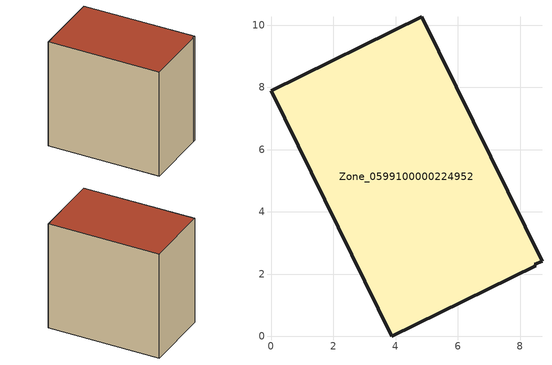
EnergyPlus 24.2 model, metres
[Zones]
Zone_0599100000224952
 floor ground (C_G): 8.71,2.41 8.47,2.32 8.5,2.27 3.87,0 0,7.89 4.85,10.27 z0
 wall outside (C_F): 8.71,2.41 4.85,10.27 0,7.89 3.87,0 8.5,2.27 8.47,2.32 8.71,2.41 z0:8.55
 roof outside (C_R): 8.47,2.32 8.71,2.41 4.85,10.27 0,7.89 3.87,0 8.5,2.27 z8.55
[BUILDING]
Pand.0599100000224952: North Axis=0; Terrain=City; Loads Convergence Tolerance Value=0.04; Temperature Convergence Tolerance Value=0.4; Solar Distribution=FullExterior; Maximum Number of Warmup Days=25; Minimum Number of Warmup Days=1
[Site:Location]
Rotterdam.The.Hague.AP_ZH_NLD Design_Conditions: Latitude=51.96; Longitude=4.45; Time Zone=1; Elevation=-4.5
[SITE:GROUNDTEMPERATURE:BUILDINGSURFACE]
18, 18, 18, 18, 18, 18, 18, 18, 18, 18, 18, 18
[MATERIAL] Thermal Absorptance=0.9; Solar Absorptance=0.7; Visible Absorptance=0.7
Name | Roughness | Thickness | Conductivity | Density | Specific Heat
G.TI.1975-1991 | MediumSmooth | 0.15 | 0.288461 | 540 | 1210
F.TI.1975-1991 | Rough | 0.3 | 0.230769 | 1920 | 840
R.TI.1975-1991 | MediumRough | 0.2 | 0.153846 | 1500 | 1000
[CONSTRUCTION]
C_G: G.TI.1975-1991
C_F: F.TI.1975-1991
C_R: R.TI.1975-1991
[ZONE]
Zone_0599100000224952: Type=1; Multiplier=1; Ceiling Height=Autocalculate; Volume=Autocalculate; Floor Area=autocalculate; Part of Total Floor Area=Yes
[ZONEINFILTRATION:DESIGNFLOWRATE]
Infil_Zone_0599100000224952: Zone or ZoneList or Space or SpaceList=Zone_0599100000224952; Schedule=AlwaysOn; Design Flow Rate Calculation Method=Flow/Area; Flow Rate per Floor Area=0.003; Constant Term Coefficient=1; Temperature Term Coefficient=0; Velocity Term Coefficient=0; Velocity Squared Term Coefficient=0
[HVACTEMPLATE:ZONE:IDEALLOADSAIRSYSTEM]
Zone_0599100000224952: Maximum Heating Supply Air Temperature=50; Minimum Cooling Supply Air Temperature=13; Maximum Heating Supply Air Humidity Ratio=0.0156; Minimum Cooling Supply Air Humidity Ratio=0.0077; Heating Limit=NoLimit; Cooling Limit=NoLimit; Dehumidification Control Type=ConstantSensibleHeatRatio; Cooling Sensible Heat Ratio=0.7; Dehumidification Setpoint=60; Humidification Control Type=None; Humidification Setpoint=30; Outdoor Air Method=None; Outdoor Air Flow Rate per Person=0.00944; Outdoor Air Flow Rate per Zone Floor Area=0; Outdoor Air Flow Rate per Zone=0; Demand Controlled Ventilation Type=None; Outdoor Air Economizer Type=NoEconomizer; Heat Recovery Type=None; Sensible Heat Recovery Effectiveness=0.7; Latent Heat Recovery Effectiveness=0.65
[ZONECONTROL:THERMOSTAT]
ThermostatControl_Zone_0599100000224952: Zone or ZoneList=Zone_0599100000224952; Control Type Schedule=DualSetpointControlType; Control 1=Thermostat_Zone_0599100000224952; Temperature Difference Between Cutout And Setpoint=0
[THERMOSTATSETPOINT:DUALSETPOINT]
Thermostat_Zone_0599100000224952: Heating Setpoint Temperature Schedule=HeatingSetpoint_Zone_0599100000224952; Cooling Setpoint Temperature Schedule=CoolingSetpoint_Zone_0599100000224952
[SCHEDULE:COMPACT]
HeatingSetpoint_Zone_0599100000224952: Through: 12/31, For: AllDays, Until: 24:00, 21
CoolingSetpoint_Zone_0599100000224952: Through: 12/31, For: AllDays, Until: 24:00, 24
DualSetpointControlType: Through: 12/31, For: AllDays, Until: 24:00, 4
AlwaysOn: Through: 12/31, For: AllDays, Until: 24:00, 1
